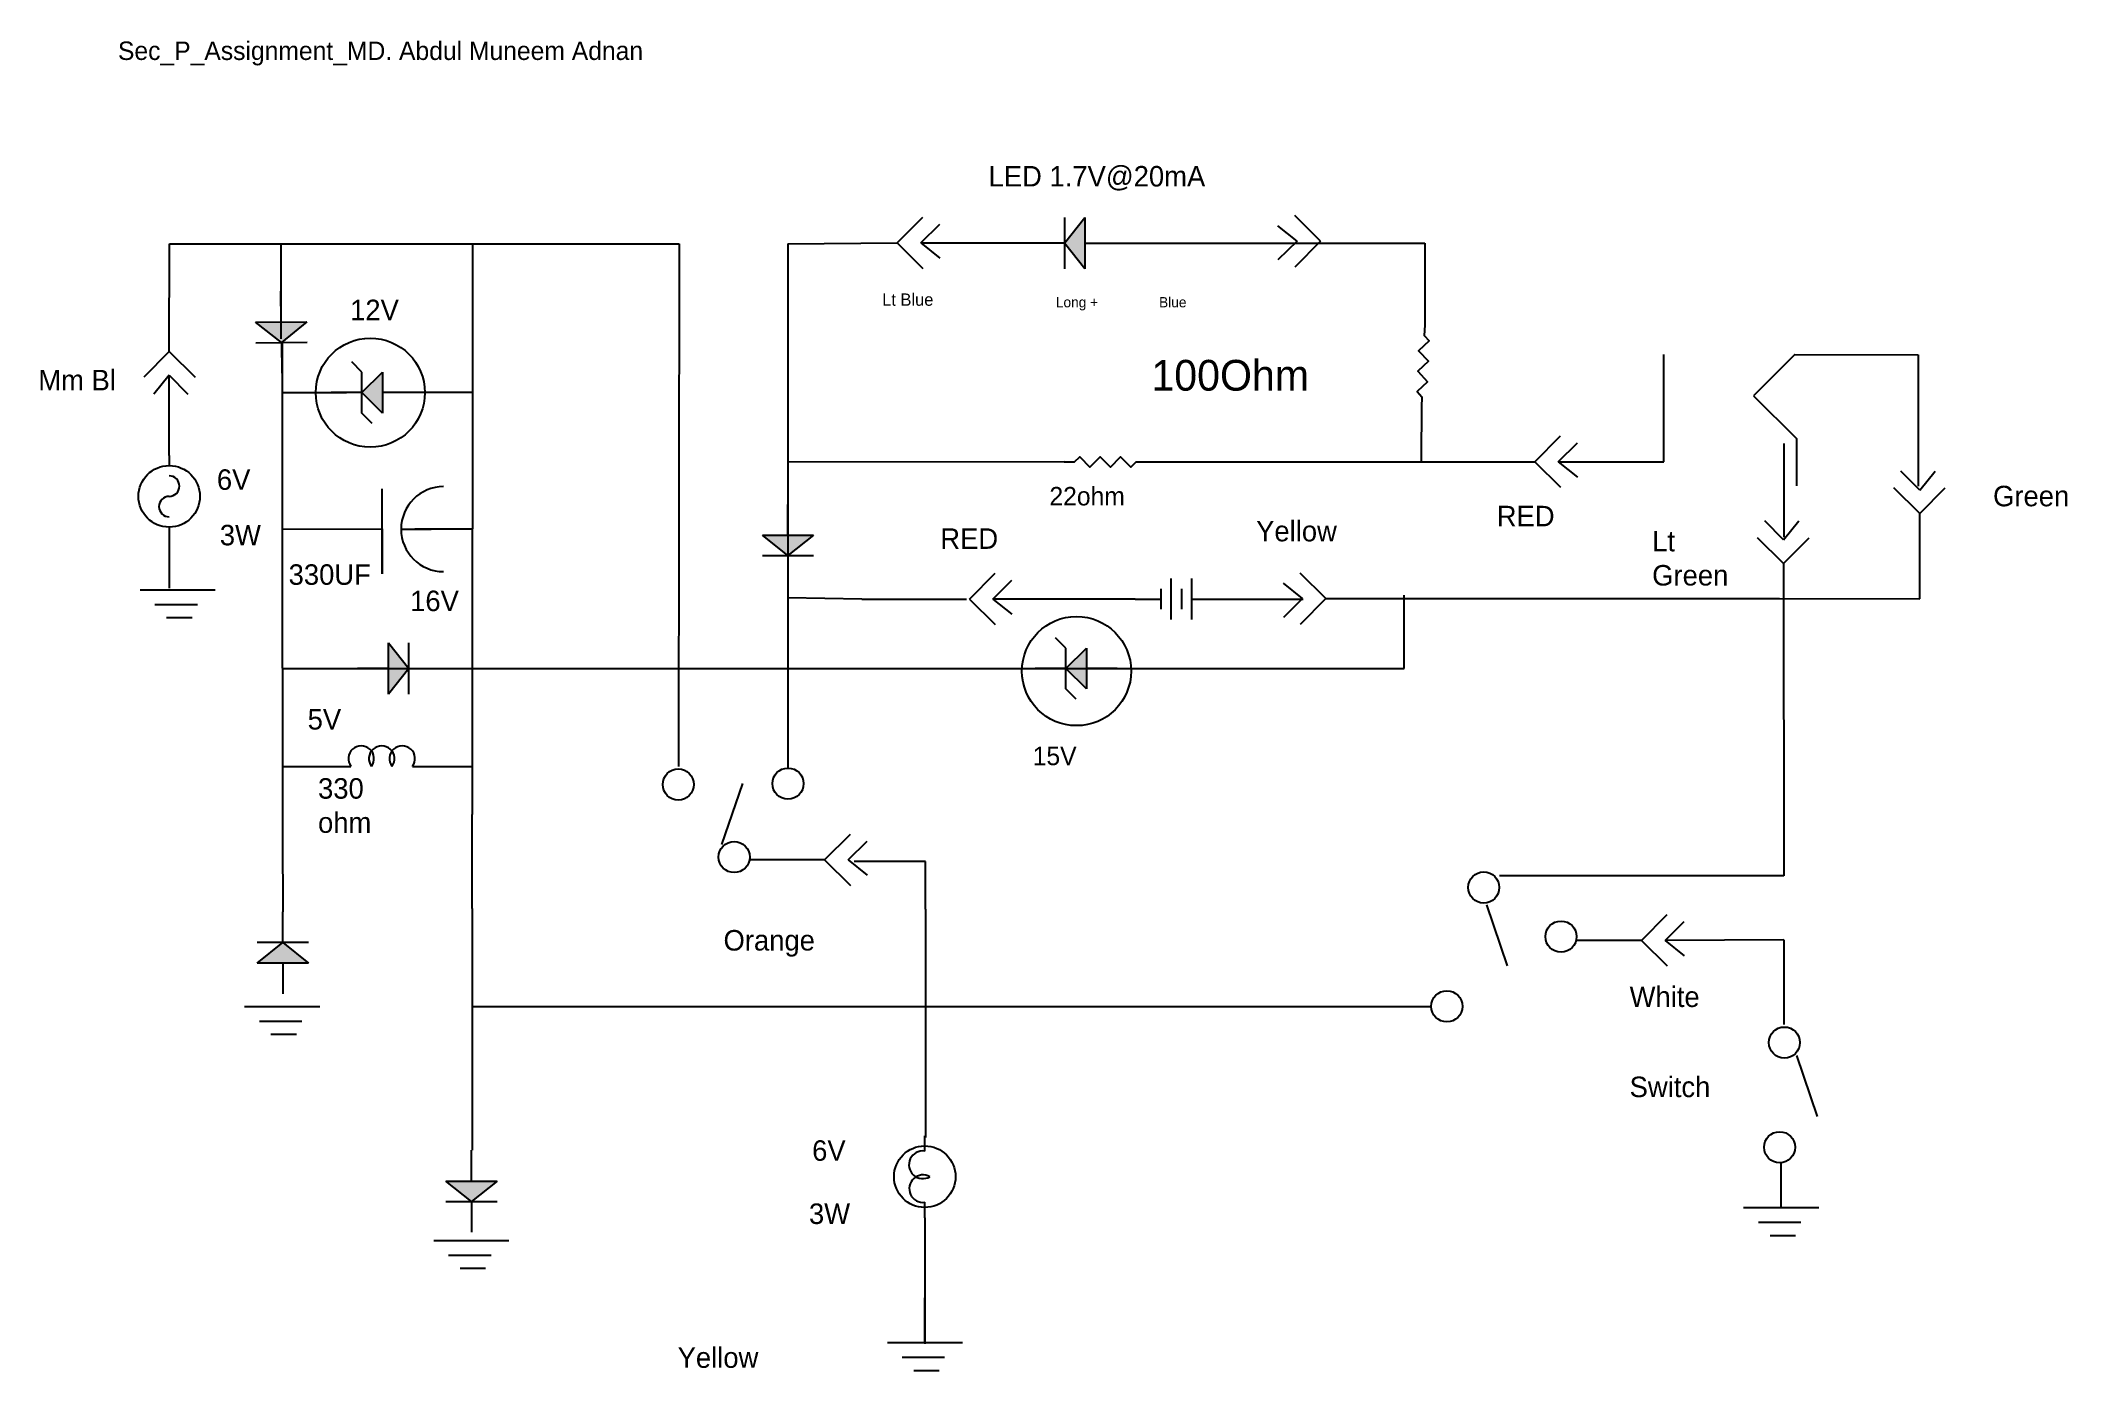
# Model space of a CAD drawing. Header units: inches. Extents: x 20.78 to 30.67, y 19.28 to 25.76.
import ezdxf

# ---------------------------------------------------------------- set-up
doc = ezdxf.new("R2010")
doc.units = ezdxf.units.IN
doc.header["$MEASUREMENT"] = 0

# ---------------------------------------------------------------- blocks, each defined once
blk = doc.blocks.new('Generator - AC')
at = {"color": 7}
for p, q in [((0, 0), (0.05, 0)), ((0.35, 0), (0.4, 0))]:
    blk.add_line(p, q, dxfattribs=at)
blk.add_circle((0.2, 0), 0.15, dxfattribs=at)
for centre, start, end in [((0.15, 0), 0, 180), ((0.25, 0), 180, 0)]:
    blk.add_arc(centre, 0.05, start, end, dxfattribs=at)
blk = doc.blocks.new('Diode - Zener')
at = {"color": 7}
for p, q in [((0.15, 0.100001), (0.25, 0)), ((0.15, 0), (0.15, 0.100001)), ((0.2, 0.150001), (0.25, 0.100001)), ((0.25, 0.100001), (0.25, -0.099999)), ((0, 0), (0.15, 0)), ((0.25, 0), (0.15, -0.099999)), ((0.15, -0.099999), (0.15, 0)), ((0.25, 0), (0.4, 0)), ((0.25, -0.099999), (0.3, -0.149999))]:
    blk.add_line(p, q, dxfattribs=at)
blk.add_solid([(0.15, -0.099999), (0.25, 0), (0.15, 0.100001)], dxfattribs=at)
blk = doc.blocks.new('Inductor')
at = {"color": 7}
for p, q in [((0, 0), (0.05, 0)), ((0.35, 0), (0.4, 0))]:
    blk.add_line(p, q, dxfattribs=at)
for centre in [(0.1, 0.0375), (0.2, 0.0375), (0.3, 0.0375)]:
    blk.add_arc(centre, 0.0625, 323.1301, 216.8699, dxfattribs=at)
blk = doc.blocks.new('Diode')
at = {"color": 7}
for p, q in [((0.15, 0.125), (0.25, 0)), ((0.15, -0.125), (0.15, 0.125)), ((0.25, -0.125), (0.25, 0.125)), ((0.15, 0), (0, 0)), ((0.25, 0), (0.15, -0.125)), ((0.25, 0), (0.4, 0))]:
    blk.add_line(p, q, dxfattribs=at)
blk.add_solid([(0.15, -0.125), (0.25, 0), (0.15, 0.125)], dxfattribs=at)
blk = doc.blocks.new('Resistor')
at = {"color": 7}
blk.add_lwpolyline([(0, 0), (0.05, 0), (0.075, 0.025), (0.125, -0.025), (0.175, 0.025), (0.225, -0.025), (0.275, 0.025), (0.325, -0.025), (0.35, 0), (0.4, 0)], dxfattribs=at)
blk = doc.blocks.new('Battery')
at = {"color": 7}
for p, q in [((0.175, -0.1), (0.175, 0.1)), ((0.275, -0.1), (0.275, 0.1)), ((0, 0), (0.125, 0)), ((0.125, 0.05), (0.125, -0.05)), ((0.225, 0.05), (0.225, -0.05)), ((0.275, 0), (0.4, 0))]:
    blk.add_line(p, q, dxfattribs=at)
blk = doc.blocks.new('Lamp - Incandescent')
at = {"color": 7}
for p, q in [((0, 0), (0.075, 0)), ((0.325, 0), (0.4, 0))]:
    blk.add_line(p, q, dxfattribs=at)
blk.add_circle((0.2, 0), 0.15, dxfattribs=at)
for centre, radius, start, end in [((0.141667, 0.008333), 0.067185, 330.2551, 187.125), ((0.258088, 0.009558), 0.067591, 351.8699, 210.75)]:
    blk.add_arc(centre, radius, start, end, dxfattribs=at)

msp = doc.modelspace()

# ---------------------------------------------------------------- linework, layer by layer
for p, q in [((24.9608, 24.7772), (25.0861, 24.9038)), ((25.0754, 24.7772), (25.1683, 24.8688)), ((26.9115, 24.7866), (26.8186, 24.8611)), ((27.0261, 24.7866), (26.9008, 24.9108)), ((21.4089, 24.2474), (21.4101, 24.7737)), ((21.4101, 24.7737), (22.761, 24.7737)), ((21.9538, 24.7737), (21.9538, 24.3101)), ((22.761, 24.7737), (23.8977, 24.7737)), ((22.8893, 24.7737), (22.8871, 21.9887)), ((23.8977, 24.7737), (23.8938, 22.2237)), ((24.428, 24.7737), (24.9608, 24.7772)), ((24.428, 24.7737), (24.428, 22.2154)), ((24.9608, 24.7772), (25.0861, 24.6529)), ((25.0754, 24.7772), (25.1683, 24.7026)), ((25.0754, 24.7772), (25.6447, 24.7772)), ((26.0269, 24.7762), (27.5345, 24.7762)), ((26.9115, 24.7866), (26.8186, 24.695)), ((27.0261, 24.7866), (26.9008, 24.6599)), ((27.5345, 24.7762), (27.5345, 24.3757)), ((21.4089, 24.2474), (21.2846, 24.1221)), ((21.4089, 24.2474), (21.5356, 24.1221)), ((21.9601, 24.2934), (21.9596, 23.5192)), ((28.7007, 23.71), (28.7007, 24.2337)), ((29.3401, 24.2337), (29.1393, 24.032)), ((29.3401, 24.2337), (29.9427, 24.2322)), ((29.9427, 24.2322), (29.9427, 23.591)), ((21.4089, 24.1328), (21.3343, 24.0399)), ((21.4089, 23.741), (21.4089, 24.1328)), ((21.4089, 24.1328), (21.5005, 24.0399)), ((21.9599, 24.0469), (22.2745, 24.0469)), ((22.8893, 24.0469), (22.5995, 24.0469)), ((29.1393, 24.032), (29.3489, 23.8227)), ((27.5191, 23.7088), (27.5201, 24.0009)), ((28.0716, 23.71), (28.1969, 23.8367)), ((28.1863, 23.71), (28.2792, 23.8016)), ((29.286, 23.7983), (29.2871, 23.3419)), ((29.3489, 23.8227), (29.3489, 23.5925)), ((25.7761, 23.7088), (24.428, 23.7085)), ((26.1761, 23.7088), (27.5191, 23.7088)), ((27.5191, 23.7088), (28.0767, 23.7095)), ((28.0716, 23.71), (28.1969, 23.5858)), ((28.1863, 23.71), (28.2792, 23.6354)), ((28.1863, 23.71), (28.7007, 23.71)), ((29.9499, 23.5714), (29.8583, 23.6643)), ((29.9499, 23.5714), (30.0245, 23.6643)), ((22.4472, 23.163), (22.4472, 23.578)), ((29.9499, 23.4568), (29.8233, 23.5821)), ((29.9499, 23.4568), (30.0742, 23.5821)), ((21.9596, 23.5192), (21.9619, 21.883)), ((29.9499, 23.0418), (29.9499, 23.4568)), ((21.4089, 23.341), (21.4089, 23.0932)), ((21.9598, 23.3812), (22.4472, 23.383)), ((22.4472, 23.383), (22.4472, 23.163)), ((22.5403, 23.3813), (22.6876, 23.3812)), ((22.8882, 23.3812), (22.6075, 23.3812)), ((29.2857, 23.214), (29.159, 23.3393)), ((29.2857, 23.3286), (29.1941, 23.4216)), ((29.2857, 23.3286), (29.3603, 23.4216)), ((29.2857, 23.214), (29.41, 23.3393)), ((25.3129, 23.0399), (25.4382, 23.1666)), ((27.0524, 23.0424), (26.9271, 23.1666)), ((29.2857, 23.214), (29.2867, 21.6893)), ((21.2675, 23.0856), (21.634, 23.0856)), ((24.7879, 23.0399), (24.428, 23.0461)), ((25.4276, 23.0399), (25.5205, 23.1315)), ((26.9378, 23.0424), (26.8449, 23.1169)), ((26.9378, 23.0424), (26.8449, 22.9507)), ((27.0524, 23.0424), (26.9271, 22.9157)), ((27.0524, 23.0424), (29.2662, 23.0424)), ((27.4337, 22.7011), (27.4337, 23.0596)), ((29.2662, 23.0424), (29.9499, 23.0418)), ((21.3393, 23.0139), (21.5471, 23.0139)), ((21.396, 22.9498), (21.5207, 22.9498)), ((24.7879, 23.0399), (25.2994, 23.0399)), ((25.3129, 23.0399), (25.4382, 22.9157)), ((25.4276, 23.0399), (25.5205, 22.9654)), ((26.1226, 23.0399), (25.4276, 23.0399)), ((26.5226, 23.0399), (26.9408, 23.0399)), ((21.9608, 22.7011), (22.8877, 22.7011)), ((22.8877, 22.7011), (27.4337, 22.7011)), ((21.9615, 22.2237), (22.2457, 22.2237)), ((22.6457, 22.2237), (22.8873, 22.2237)), ((24.2063, 22.1394), (24.1039, 21.8429)), ((22.8868, 21.5302), (22.8871, 21.9887)), ((21.9619, 21.883), (21.9631, 21.5137)), ((24.6069, 21.767), (24.7322, 21.8936)), ((24.7215, 21.767), (24.8144, 21.8586)), ((24.6069, 21.767), (24.24, 21.767)), ((24.6069, 21.767), (24.7322, 21.6427)), ((24.7215, 21.767), (24.8144, 21.6924)), ((25.0986, 21.7589), (24.7504, 21.7589)), ((25.0986, 21.5261), (25.0986, 21.7589)), ((29.2867, 21.6893), (27.9002, 21.6893)), ((22.8868, 21.5302), (22.8868, 20.3516)), ((25.0986, 21.5261), (25.0989, 20.4126)), ((27.8365, 21.5482), (27.9374, 21.2511)), ((28.5929, 21.3746), (28.7182, 21.5013)), ((28.7075, 21.3746), (28.8005, 21.4662)), ((28.5929, 21.3746), (28.2732, 21.3746)), ((28.5929, 21.3746), (28.7182, 21.2503)), ((29.2869, 21.3777), (28.7075, 21.3746)), ((28.7075, 21.3746), (28.8005, 21.3)), ((29.2869, 21.3777), (29.2872, 20.9642)), ((21.7771, 21.0526), (22.1436, 21.0526)), ((21.8489, 20.9809), (22.0567, 20.9809)), ((22.8868, 21.0528), (26.985, 21.0528)), ((26.985, 21.0528), (27.4008, 21.0528)), ((27.4008, 21.0528), (27.5672, 21.0528)), ((21.9056, 20.9168), (22.0302, 20.9168)), ((29.348, 20.8129), (29.4488, 20.5159)), ((29.274, 20.071), (29.274, 20.2895)), ((25.0953, 20.0217), (25.0953, 19.4066)), ((29.0907, 20.071), (29.4572, 20.071)), ((29.1625, 19.9993), (29.3703, 19.9993)), ((22.6996, 19.9108), (23.066, 19.9108)), ((29.2192, 19.9352), (29.3439, 19.9352)), ((22.7713, 19.8391), (22.9791, 19.8391)), ((22.828, 19.775), (22.9527, 19.775)), ((25.0961, 19.4121), (25.0961, 19.6306)), ((24.9128, 19.4121), (25.2793, 19.4121)), ((24.9846, 19.3404), (25.1924, 19.3404)), ((25.0413, 19.2762), (25.166, 19.2762))]:
    msp.add_line(p, q)
for centre, radius in [((22.3901, 24.0469), 0.2663), ((25.8358, 22.6885), 0.2663), ((23.8927, 22.1352), 0.076), ((24.428, 22.1394), 0.076), ((24.1653, 21.7811), 0.076), ((27.8225, 21.6329), 0.076), ((28.1995, 21.3929), 0.076), ((27.6428, 21.0528), 0.076), ((29.2893, 20.8759), 0.076), ((29.2661, 20.3651), 0.076)]:
    msp.add_circle(centre, radius)
msp.add_arc((22.7478, 23.3812), 0.2075, 89.97757, 269.97757)

# ---------------------------------------------------------------- block references
for name, p, rotation in [('Diode', (26.0269, 24.7762), 180), ('Diode', (21.9538, 24.5419), 270.6205905104277), ('Resistor', (27.5345, 24.3757), 267.7985825780144), ('Diode - Zener', (22.5995, 24.0469), 180), ('Generator - AC', (21.4089, 23.741), 270), ('Diode', (24.428, 23.5018), 270), ('Diode - Zener', (26.0339, 22.7011), 180), ('Diode', (21.9631, 21.1137), 90), ('Lamp - Incandescent', (25.0953, 20.0217), 90), ('Diode', (22.8841, 20.3506), 270)]:
    msp.add_blockref(name, p, dxfattribs=dict(rotation=rotation))
for name, p in [('Resistor', (25.7761, 23.7088)), ('Battery', (26.1226, 23.0399)), ('Diode', (22.3281, 22.7011)), ('Inductor', (22.2457, 22.2237))]:
    msp.add_blockref(name, p)

# ---------------------------------------------------------------- texts
at = {"attachment_point": 1}
for s, insert, char_height, width in [('Sec_P_Assignment_MD. Abdul Muneem Adnan', (21.1589, 25.7601), 0.09, 4.652383), ('LED 1.7V@20mA', (25.4065, 25.1528), 0.1, 1.736979), ('Lt Blue', (24.8876, 24.5309), 0.06, 0.751985), ('12V', (22.2915, 24.5006), 0.1, 0.307117), ('Long +                Blue', (25.7349, 24.5132), 0.05, 1.376874), ('Mm Bl', (20.7702, 24.158), 0.1, 0.478531), ('100Ohm', (26.201, 24.2067), 0.15, 0.995758), ('6V', (21.6416, 23.6729), 0.1, 0.307117), ('22ohm', (25.7035, 23.5869), 0.09, 0.540428), ('Green', (30.3075, 23.5925), 0.1, 0.307117), ('RED', (27.886, 23.4948), 0.1, 0.307117), ('3W', (21.6559, 23.402), 0.1, 0.307117), ('RED', (25.171, 23.3849), 0.1, 0.307117), ('Yellow', (26.712, 23.4215), 0.1, 0.307117), ('Lt Green', (28.6443, 23.3726), 0.1, 0.307117), ('330UF', (21.9916, 23.2094), 0.1, 0.307117), ('16V', (22.5844, 23.081), 0.1, 0.307117), ('5V', (22.0844, 22.5032), 0.1, 0.307117), ('  15V', (25.555, 22.3194), 0.09, 0.597241), ('330 ohm', (22.1351, 22.166), 0.1, 0.307117), ('Orange', (24.1134, 21.425), 0.1, 0.307117), ('White', (28.5342, 21.1495), 0.1, 0.307117), ('Switch', (28.5342, 20.7098), 0.1, 0.307117), ('6V', (24.5458, 20.3993), 0.1, 0.307117), ('3W', (24.5304, 20.0909), 0.1, 0.307117), ('Yellow', (23.8895, 19.3891), 0.1, 0.307117)]:
    msp.add_mtext(s, dxfattribs=dict(at, insert=insert, char_height=char_height, width=width))

doc.saveas('drawing.dxf')
